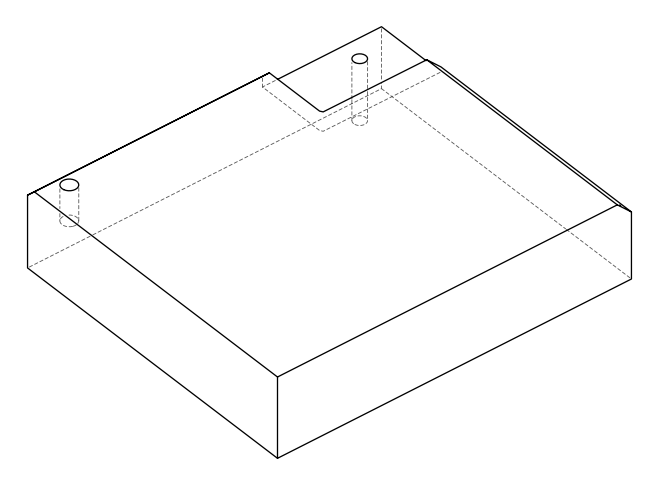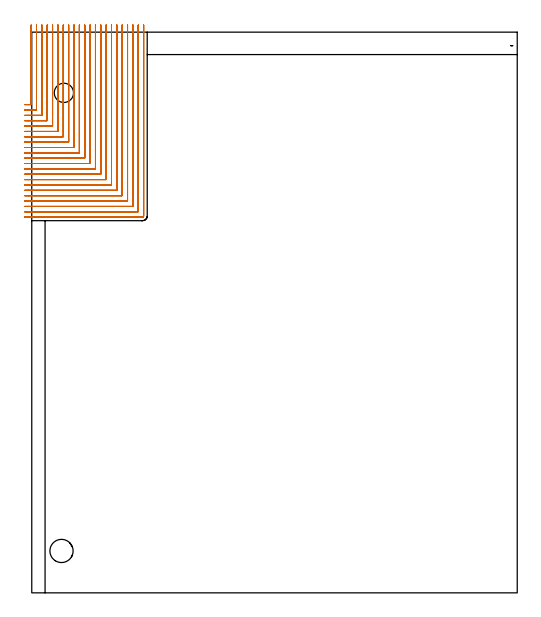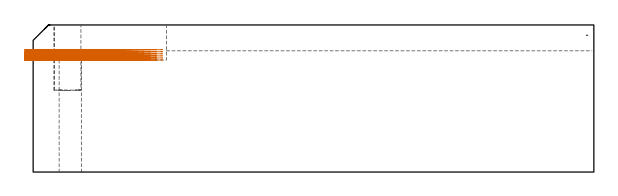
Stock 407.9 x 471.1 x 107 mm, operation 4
(PLAN: 7 operations, 5 tool changes, 164.4 min)
(1 INDEXABLE_INSERT_DRILL_BLIND_HOLE_FROM_SOLID | STEP1POCKET | NXT0302_010 | 0.2 min | 14151 mm3)
(2 AREA_MILL | FG_CHAMFER_SURFACE | UGT0205_001 | 17.73 min | 56312 mm3)
(3 AREA_MILL_1 | FG_CHAMFER_SURFACE_1 | UGT0205_001 | 10.28 min | 20000 mm3)
(4 MILL_CORNER_NOTCH_RECTANGULAR | CORNER_NOTCH_RECTANGULAR | NXT0201_008 | Follow Part, ap 1.5, ae 75% | 135.44 min | 389952 mm3)
(5 SPOT_DRILL | STEP1HOLE | NXT0321_9005460120000 | 0.04 min | 37 mm3)
(6 DRILL_THROUGH_HOLE_INTO_CENTER | STEP1HOLE | NXT0301_065 | 0.35 min | 5601 mm3)
(7 DRILL_TO_ENLARGE_THROUGH_HOLE | STEP1HOLE | UGT0301_286 | 0.37 min | 11155 mm3)
(TOOL NXT0302_010 | Index. Insert Drill 19.5mm [880-D1950L25-05] | D19.5 PA176 FL98 Z2)
(TOOL UGT0205_001 | Chamfer Mill 20 x 3 x 45 deg. | D20 FL50 Z2)
(TOOL NXT0201_008 | ENDMILL 6mm [2P460-0600-NA 1630] | D6 FL26 Z6)
(TOOL NXT0321_9005460120000 | NC Spot Drill, 142deg, 12mm, Carbide, Uncoated | D12 PA142 FL30 Z2)
(TOOL NXT0301_065 | Carbide Drill 9.4mm [860.1-0940-075A1-MM 2214] | D9.4 PA140 FL98 Z2)
(TOOL UGT0301_286 | Twist Drill 16.2 mm | D16.2 PA118 FL125 Z2)
(OP 4 MILL_CORNER_NOTCH_RECTANGULAR, part 2 of 2)
G0 Z117.
X-6. Y392.2
Z89.
G1 X-3.
X17.206 F500.
G3 X17.5 Y392.494 R0.3
G1 Y474.1
Y477.1 F250.
G0 Z117.
X-6. Y387.7
Z89.
G1 X-3.
X21.706 F500.
G3 X22. Y387.994 R0.3
G1 Y474.1
Y477.1 F250.
G0 Z117.
X-6. Y383.2
Z89.
G1 X-3.
X26.205 F500.
G3 X26.5 Y383.495 R0.3
G1 Y474.1
Y477.1 F250.
G0 Z117.
X-6. Y378.7
Z89.
G1 X-3.
X30.705 F500.
G3 X31. Y378.995 R0.3
G1 Y474.1
Y477.1 F250.
G0 Z117.
X-6. Y374.2
Z89.
G1 X-3.
X35.205 F500.
G3 X35.5 Y374.495 R0.3
G1 Y474.1
Y477.1 F250.
G0 Z117.
X-6. Y369.7
Z89.
G1 X-3.
X39.705 F500.
G3 X40. Y369.995 R0.3
G1 Y474.1
Y477.1 F250.
G0 Z117.
X-6. Y365.2
Z89.
G1 X-3.
X44.205 F500.
G3 X44.5 Y365.495 R0.3
G1 Y474.1
Y477.1 F250.
G0 Z117.
X-6. Y360.7
Z89.
G1 X-3.
X48.704 F500.
G3 X49. Y360.996 R0.3
G1 Y474.1
Y477.1 F250.
G0 Z117.
X-6. Y356.2
Z89.
G1 X-3.
X53.204 F500.
G3 X53.5 Y356.496 R0.3
G1 Y474.1
Y477.1 F250.
G0 Z117.
X-6. Y351.7
Z89.
G1 X-3.
X57.704 F500.
G3 X58. Y351.996 R0.3
G1 Y474.1
Y477.1 F250.
G0 Z117.
X-6. Y347.2
Z89.
G1 X-3.
X62.204 F500.
G3 X62.5 Y347.496 R0.3
G1 Y474.1
Y477.1 F250.
G0 Z117.
X-6. Y342.7
Z89.
G1 X-3.
X66.704 F500.
G3 X67. Y342.996 R0.3
G1 Y474.1
Y477.1 F250.
G0 Z117.
X-6. Y338.2
Z89.
G1 X-3.
X71.204 F500.
G3 X71.5 Y338.496 R0.3
G1 Y474.1
Y477.1 F250.
G0 Z117.
X-6. Y333.7
Z89.
G1 X-3.
X75.703 F500.
G3 X76. Y333.997 R0.3
G1 Y474.1
Y477.1 F250.
G0 Z117.
X-6. Y329.2
Z89.
G1 X-3.
X80.203 F500.
G3 X80.5 Y329.497 R0.3
G1 Y474.1
Y477.1 F250.
G0 Z117.
X-6. Y324.7
Z89.
G1 X-3.
X84.703 F500.
G3 X85. Y324.997 R0.3
G1 Y474.1
Y477.1 F250.
G0 Z117.
X-6. Y320.2
Z89.
G1 X-3.
X89.203 F500.
G3 X89.5 Y320.497 R0.3
G1 Y474.1
Y477.1 F250.
G0 Z117.
X-6. Y315.7
Z89.
G1 X-3.
X93.1 F500.
G3 X94. Y316.6 R0.9
G1 Y474.1
Y477.1 F250.
G0 Z117.
X-6. Y410.2
Z87.5
G1 X-3.
X-0.793 F500.
G3 X-0.5 Y410.493 R0.3
G1 Y474.058
Y477.058 F250.
G0 Z117.
X-6. Y405.7
Z87.5
G1 X-3.
X3.706 F500.
G3 X4. Y405.994 R0.3
G1 Y474.1
Y477.1 F250.
G0 Z117.
X-6. Y401.2
Z87.5
G1 X-3.
X8.206 F500.
G3 X8.5 Y401.494 R0.3
G1 Y474.1
Y477.1 F250.
G0 Z117.
X-6. Y396.7
Z87.5
G1 X-3.
X12.706 F500.
G3 X13. Y396.994 R0.3
G1 Y474.1
Y477.1 F250.
G0 Z117.
X-6. Y392.2
Z87.5
G1 X-3.
X17.206 F500.
G3 X17.5 Y392.494 R0.3
G1 Y474.1
Y477.1 F250.
G0 Z117.
X-6. Y387.7
Z87.5
G1 X-3.
X21.706 F500.
G3 X22. Y387.994 R0.3
G1 Y474.1
Y477.1 F250.
G0 Z117.
X-6. Y383.2
Z87.5
G1 X-3.
X26.205 F500.
G3 X26.5 Y383.495 R0.3
G1 Y474.1
Y477.1 F250.
G0 Z117.
X-6. Y378.7
Z87.5
G1 X-3.
X30.705 F500.
G3 X31. Y378.995 R0.3
G1 Y474.1
Y477.1 F250.
G0 Z117.
X-6. Y374.2
Z87.5
G1 X-3.
X35.205 F500.
G3 X35.5 Y374.495 R0.3
G1 Y474.1
Y477.1 F250.
G0 Z117.
X-6. Y369.7
Z87.5
G1 X-3.
X39.705 F500.
G3 X40. Y369.995 R0.3
G1 Y474.1
Y477.1 F250.
G0 Z117.
X-6. Y365.2
Z87.5
G1 X-3.
X44.205 F500.
G3 X44.5 Y365.495 R0.3
G1 Y474.1
Y477.1 F250.
G0 Z117.
X-6. Y360.7
Z87.5
G1 X-3.
X48.704 F500.
G3 X49. Y360.996 R0.3
G1 Y474.1
Y477.1 F250.
G0 Z117.
X-6. Y356.2
Z87.5
G1 X-3.
X53.204 F500.
G3 X53.5 Y356.496 R0.3
G1 Y474.1
Y477.1 F250.
G0 Z117.
X-6. Y351.7
Z87.5
G1 X-3.
X57.704 F500.
G3 X58. Y351.996 R0.3
G1 Y474.1
Y477.1 F250.
G0 Z117.
X-6. Y347.2
Z87.5
G1 X-3.
X62.204 F500.
G3 X62.5 Y347.496 R0.3
G1 Y474.1
Y477.1 F250.
G0 Z117.
X-6. Y342.7
Z87.5
G1 X-3.
X66.704 F500.
G3 X67. Y342.996 R0.3
G1 Y474.1
Y477.1 F250.
G0 Z117.
X-6. Y338.2
Z87.5
G1 X-3.
X71.204 F500.
G3 X71.5 Y338.496 R0.3
G1 Y474.1
Y477.1 F250.
G0 Z117.
X-6. Y333.7
Z87.5
G1 X-3.
X75.703 F500.
G3 X76. Y333.997 R0.3
G1 Y474.1
Y477.1 F250.
G0 Z117.
X-6. Y329.2
Z87.5
G1 X-3.
X80.203 F500.
G3 X80.5 Y329.497 R0.3
G1 Y474.1
Y477.1 F250.
G0 Z117.
X-6. Y324.7
Z87.5
G1 X-3.
X84.703 F500.
G3 X85. Y324.997 R0.3
G1 Y474.1
Y477.1 F250.
G0 Z117.
X-6. Y320.2
Z87.5
G1 X-3.
X89.203 F500.
G3 X89.5 Y320.497 R0.3
G1 Y474.1
Y477.1 F250.
G0 Z117.
X-6. Y315.7
Z87.5
G1 X-3.
X93.1 F500.
G3 X94. Y316.6 R0.9
G1 Y474.1
Y477.1 F250.
G0 Z117.
X-6. Y410.2
Z86.
G1 X-3.
X-0.793 F500.
G3 X-0.5 Y410.493 R0.3
G1 Y474.058
Y477.058 F250.
G0 Z117.
X-6. Y405.7
Z86.
G1 X-3.
X3.706 F500.
G3 X4. Y405.994 R0.3
G1 Y474.1
Y477.1 F250.
G0 Z117.
X-6. Y401.2
Z86.
G1 X-3.
X8.206 F500.
G3 X8.5 Y401.494 R0.3
G1 Y474.1
Y477.1 F250.
G0 Z117.
X-6. Y396.7
Z86.
G1 X-3.
X12.706 F500.
G3 X13. Y396.994 R0.3
G1 Y474.1
Y477.1 F250.
G0 Z117.
X-6. Y392.2
Z86.
G1 X-3.
X17.206 F500.
G3 X17.5 Y392.494 R0.3
G1 Y474.1
Y477.1 F250.
G0 Z117.
X-6. Y387.7
Z86.
G1 X-3.
X21.706 F500.
G3 X22. Y387.994 R0.3
G1 Y474.1
Y477.1 F250.
G0 Z117.
X-6. Y383.2
Z86.
G1 X-3.
X26.205 F500.
G3 X26.5 Y383.495 R0.3
G1 Y474.1
Y477.1 F250.
G0 Z117.
X-6. Y378.7
Z86.
G1 X-3.
X30.705 F500.
G3 X31. Y378.995 R0.3
G1 Y474.1
Y477.1 F250.
G0 Z117.
X-6. Y374.2
Z86.
G1 X-3.
X35.205 F500.
G3 X35.5 Y374.495 R0.3
G1 Y474.1
Y477.1 F250.
G0 Z117.
X-6. Y369.7
Z86.
G1 X-3.
X39.705 F500.
G3 X40. Y369.995 R0.3
G1 Y474.1
Y477.1 F250.
G0 Z117.
X-6. Y365.2
Z86.
G1 X-3.
X44.205 F500.
G3 X44.5 Y365.495 R0.3
G1 Y474.1
Y477.1 F250.
G0 Z117.
X-6. Y360.7
Z86.
G1 X-3.
X48.704 F500.
G3 X49. Y360.996 R0.3
G1 Y474.1
Y477.1 F250.
G0 Z117.
X-6. Y356.2
Z86.
G1 X-3.
X53.204 F500.
G3 X53.5 Y356.496 R0.3
G1 Y474.1
Y477.1 F250.
G0 Z117.
X-6. Y351.7
Z86.
G1 X-3.
X57.704 F500.
G3 X58. Y351.996 R0.3
G1 Y474.1
Y477.1 F250.
G0 Z117.
X-6. Y347.2
Z86.
G1 X-3.
X62.204 F500.
G3 X62.5 Y347.496 R0.3
G1 Y474.1
Y477.1 F250.
G0 Z117.
X-6. Y342.7
Z86.
G1 X-3.
X66.704 F500.
G3 X67. Y342.996 R0.3
G1 Y474.1
Y477.1 F250.
G0 Z117.
X-6. Y338.2
Z86.
G1 X-3.
X71.204 F500.
G3 X71.5 Y338.496 R0.3
G1 Y474.1
Y477.1 F250.
G0 Z117.
X-6. Y333.7
Z86.
G1 X-3.
X75.703 F500.
G3 X76. Y333.997 R0.3
G1 Y474.1
Y477.1 F250.
G0 Z117.
X-6. Y329.2
Z86.
G1 X-3.
X80.203 F500.
G3 X80.5 Y329.497 R0.3
G1 Y474.1
Y477.1 F250.
G0 Z117.
X-6. Y324.7
Z86.
G1 X-3.
X84.703 F500.
G3 X85. Y324.997 R0.3
G1 Y474.1
Y477.1 F250.
G0 Z117.
X-6. Y320.2
Z86.
G1 X-3.
X89.203 F500.
G3 X89.5 Y320.497 R0.3
G1 Y474.1
Y477.1 F250.
G0 Z117.
X-6. Y315.7
Z86.
G1 X-3.
X93.1 F500.
G3 X94. Y316.6 R0.9
G1 Y474.1
Y477.1 F250.
G0 Z117.
X-6. Y410.2
Z84.5
G1 X-3.
X-0.793 F500.
G3 X-0.5 Y410.493 R0.3
G1 Y474.058
Y477.058 F250.
G0 Z117.
X-6. Y405.7
Z84.5
G1 X-3.
X3.706 F500.
G3 X4. Y405.994 R0.3
G1 Y474.1
Y477.1 F250.
G0 Z117.
X-6. Y401.2
Z84.5
G1 X-3.
X8.206 F500.
G3 X8.5 Y401.494 R0.3
G1 Y474.1
Y477.1 F250.
G0 Z117.
X-6. Y396.7
Z84.5
G1 X-3.
X12.706 F500.
G3 X13. Y396.994 R0.3
G1 Y474.1
Y477.1 F250.
G0 Z117.
X-6. Y392.2
Z84.5
G1 X-3.
X17.206 F500.
G3 X17.5 Y392.494 R0.3
G1 Y474.1
Y477.1 F250.
G0 Z117.
X-6. Y387.7
Z84.5
G1 X-3.
X21.706 F500.
G3 X22. Y387.994 R0.3
G1 Y474.1
Y477.1 F250.
G0 Z117.
X-6. Y383.2
Z84.5
G1 X-3.
X26.205 F500.
G3 X26.5 Y383.495 R0.3
G1 Y474.1
Y477.1 F250.
G0 Z117.
X-6. Y378.7
Z84.5
G1 X-3.
X30.705 F500.
G3 X31. Y378.995 R0.3
G1 Y474.1
Y477.1 F250.
G0 Z117.
X-6. Y374.2
Z84.5
G1 X-3.
X35.205 F500.
G3 X35.5 Y374.495 R0.3
G1 Y474.1
Y477.1 F250.
G0 Z117.
X-6. Y369.7
Z84.5
G1 X-3.
X39.705 F500.
G3 X40. Y369.995 R0.3
G1 Y474.1
Y477.1 F250.
G0 Z117.
X-6. Y365.2
Z84.5
G1 X-3.
X44.205 F500.
G3 X44.5 Y365.495 R0.3
G1 Y474.1
Y477.1 F250.
G0 Z117.
X-6. Y360.7
Z84.5
G1 X-3.
X48.704 F500.
G3 X49. Y360.996 R0.3
G1 Y474.1
Y477.1 F250.
G0 Z117.
X-6. Y356.2
Z84.5
G1 X-3.
X53.204 F500.
G3 X53.5 Y356.496 R0.3
G1 Y474.1
Y477.1 F250.
G0 Z117.
X-6. Y351.7
Z84.5
G1 X-3.
X57.704 F500.
G3 X58. Y351.996 R0.3
G1 Y474.1
Y477.1 F250.
G0 Z117.
X-6. Y347.2
Z84.5
G1 X-3.
X62.204 F500.
G3 X62.5 Y347.496 R0.3
G1 Y474.1
Y477.1 F250.
G0 Z117.
X-6. Y342.7
Z84.5
G1 X-3.
X66.704 F500.
G3 X67. Y342.996 R0.3
G1 Y474.1
Y477.1 F250.
G0 Z117.
X-6. Y338.2
Z84.5
G1 X-3.
X71.204 F500.
G3 X71.5 Y338.496 R0.3
G1 Y474.1
Y477.1 F250.
G0 Z117.
X-6. Y333.7
Z84.5
G1 X-3.
X75.703 F500.
G3 X76. Y333.997 R0.3
G1 Y474.1
Y477.1 F250.
G0 Z117.
X-6. Y329.2
Z84.5
G1 X-3.
X80.203 F500.
G3 X80.5 Y329.497 R0.3
G1 Y474.1
Y477.1 F250.
G0 Z117.
X-6. Y324.7
Z84.5
G1 X-3.
X84.703 F500.
G3 X85. Y324.997 R0.3
G1 Y474.1
Y477.1 F250.
G0 Z117.
X-6. Y320.2
Z84.5
G1 X-3.
X89.203 F500.
G3 X89.5 Y320.497 R0.3
G1 Y474.1
Y477.1 F250.
G0 Z117.
X-6. Y315.7
Z84.5
G1 X-3.
X93.1 F500.
G3 X94. Y316.6 R0.9
G1 Y474.1
Y477.1 F250.
G0 Z117.
X-6. Y410.2
Z83.
G1 X-3.
X-0.793 F500.
G3 X-0.5 Y410.493 R0.3
G1 Y474.058
Y477.058 F250.
G0 Z117.
X-6. Y405.7
Z83.
G1 X-3.
X3.706 F500.
G3 X4. Y405.994 R0.3
G1 Y474.1
Y477.1 F250.
G0 Z117.
X-6. Y401.2
Z83.
G1 X-3.
X8.206 F500.
G3 X8.5 Y401.494 R0.3
G1 Y474.1
Y477.1 F250.
G0 Z117.
X-6. Y396.7
Z83.
G1 X-3.
X12.706 F500.
G3 X13. Y396.994 R0.3
G1 Y474.1
Y477.1 F250.
G0 Z117.
X-6. Y392.2
Z83.
G1 X-3.
X17.206 F500.
G3 X17.5 Y392.494 R0.3
G1 Y474.1
Y477.1 F250.
G0 Z117.
X-6. Y387.7
Z83.
G1 X-3.
X21.706 F500.
G3 X22. Y387.994 R0.3
G1 Y474.1
Y477.1 F250.
G0 Z117.
X-6. Y383.2
Z83.
G1 X-3.
X26.205 F500.
G3 X26.5 Y383.495 R0.3
G1 Y474.1
Y477.1 F250.
G0 Z117.
X-6. Y378.7
Z83.
G1 X-3.
X30.705 F500.
G3 X31. Y378.995 R0.3
G1 Y474.1
Y477.1 F250.
G0 Z117.
X-6. Y374.2
Z83.
G1 X-3.
X35.205 F500.
G3 X35.5 Y374.495 R0.3
G1 Y474.1
Y477.1 F250.
G0 Z117.
X-6. Y369.7
Z83.
G1 X-3.
X39.705 F500.
G3 X40. Y369.995 R0.3
G1 Y474.1
Y477.1 F250.
G0 Z117.
X-6. Y365.2
Z83.
G1 X-3.
X44.205 F500.
G3 X44.5 Y365.495 R0.3
G1 Y474.1
Y477.1 F250.
G0 Z117.
X-6. Y360.7
Z83.
G1 X-3.
X48.704 F500.
G3 X49. Y360.996 R0.3
G1 Y474.1
Y477.1 F250.
G0 Z117.
X-6. Y356.2
Z83.
G1 X-3.
X53.204 F500.
G3 X53.5 Y356.496 R0.3
G1 Y474.1
Y477.1 F250.
G0 Z117.
X-6. Y351.7
Z83.
G1 X-3.
X57.704 F500.
G3 X58. Y351.996 R0.3
G1 Y474.1
Y477.1 F250.
G0 Z117.
X-6. Y347.2
Z83.
G1 X-3.
X62.204 F500.
G3 X62.5 Y347.496 R0.3
G1 Y474.1
Y477.1 F250.
G0 Z117.
X-6. Y342.7
Z83.
G1 X-3.
X66.704 F500.
G3 X67. Y342.996 R0.3
G1 Y474.1
Y477.1 F250.
G0 Z117.
X-6. Y338.2
Z83.
G1 X-3.
X71.204 F500.
G3 X71.5 Y338.496 R0.3
G1 Y474.1
Y477.1 F250.
G0 Z117.
X-6. Y333.7
Z83.
G1 X-3.
X75.703 F500.
G3 X76. Y333.997 R0.3
G1 Y474.1
Y477.1 F250.
G0 Z117.
X-6. Y329.2
Z83.
G1 X-3.
X80.203 F500.
G3 X80.5 Y329.497 R0.3
G1 Y474.1
Y477.1 F250.
G0 Z117.
X-6. Y324.7
Z83.
G1 X-3.
X84.703 F500.
G3 X85. Y324.997 R0.3
G1 Y474.1
Y477.1 F250.
G0 Z117.
X-6. Y320.2
Z83.
G1 X-3.
X89.203 F500.
G3 X89.5 Y320.497 R0.3
G1 Y474.1
Y477.1 F250.
G0 Z117.
X-6. Y315.7
Z83.
G1 X-3.
X93.1 F500.
G3 X94. Y316.6 R0.9
G1 Y474.1
Y477.1 F250.
G0 Z117.
X-6. Y410.2
Z81.5
G1 X-3.
X-0.793 F500.
G3 X-0.5 Y410.493 R0.3
G1 Y474.058
Y477.058 F250.
G0 Z117.
X-6. Y405.7
Z81.5
G1 X-3.
X3.706 F500.
G3 X4. Y405.994 R0.3
G1 Y474.1
Y477.1 F250.
G0 Z117.
X-6. Y401.2
Z81.5
G1 X-3.
X8.206 F500.
G3 X8.5 Y401.494 R0.3
G1 Y474.1
Y477.1 F250.
G0 Z117.
X-6. Y396.7
Z81.5
G1 X-3.
X12.706 F500.
G3 X13. Y396.994 R0.3
G1 Y474.1
Y477.1 F250.
G0 Z117.
X-6. Y392.2
Z81.5
G1 X-3.
X17.206 F500.
G3 X17.5 Y392.494 R0.3
G1 Y474.1
Y477.1 F250.
G0 Z117.
X-6. Y387.7
Z81.5
G1 X-3.
X21.706 F500.
G3 X22. Y387.994 R0.3
G1 Y474.1
Y477.1 F250.
G0 Z117.
X-6. Y383.2
Z81.5
G1 X-3.
X26.205 F500.
G3 X26.5 Y383.495 R0.3
G1 Y474.1
Y477.1 F250.
G0 Z117.
X-6. Y378.7
Z81.5
G1 X-3.
X30.705 F500.
G3 X31. Y378.995 R0.3
G1 Y474.1
Y477.1 F250.
G0 Z117.
X-6. Y374.2
Z81.5
G1 X-3.
X35.205 F500.
G3 X35.5 Y374.495 R0.3
G1 Y474.1
Y477.1 F250.
G0 Z117.
X-6. Y369.7
Z81.5
G1 X-3.
X39.705 F500.
G3 X40. Y369.995 R0.3
G1 Y474.1
Y477.1 F250.
G0 Z117.
X-6. Y365.2
Z81.5
G1 X-3.
X44.205 F500.
G3 X44.5 Y365.495 R0.3
G1 Y474.1
Y477.1 F250.
G0 Z117.
X-6. Y360.7
Z81.5
G1 X-3.
X48.704 F500.
G3 X49. Y360.996 R0.3
G1 Y474.1
Y477.1 F250.
G0 Z117.
X-6. Y356.2
Z81.5
G1 X-3.
X53.204 F500.
G3 X53.5 Y356.496 R0.3
G1 Y474.1
Y477.1 F250.
G0 Z117.
X-6. Y351.7
Z81.5
G1 X-3.
X57.704 F500.
G3 X58. Y351.996 R0.3
G1 Y474.1
Y477.1 F250.
G0 Z117.
X-6. Y347.2
Z81.5
G1 X-3.
X62.204 F500.
G3 X62.5 Y347.496 R0.3
G1 Y474.1
Y477.1 F250.
G0 Z117.
X-6. Y342.7
Z81.5
G1 X-3.
X66.704 F500.
G3 X67. Y342.996 R0.3
G1 Y474.1
Y477.1 F250.
G0 Z117.
X-6. Y338.2
Z81.5
G1 X-3.
X71.204 F500.
G3 X71.5 Y338.496 R0.3
G1 Y474.1
Y477.1 F250.
G0 Z117.
X-6. Y333.7
Z81.5
G1 X-3.
X75.703 F500.
G3 X76. Y333.997 R0.3
G1 Y474.1
Y477.1 F250.
G0 Z117.
X-6. Y329.2
Z81.5
G1 X-3.
X80.203 F500.
G3 X80.5 Y329.497 R0.3
G1 Y474.1
Y477.1 F250.
G0 Z117.
X-6. Y324.7
Z81.5
G1 X-3.
X84.703 F500.
G3 X85. Y324.997 R0.3
G1 Y474.1
Y477.1 F250.
G0 Z117.
X-6. Y320.2
Z81.5
G1 X-3.
X89.203 F500.
G3 X89.5 Y320.497 R0.3
G1 Y474.1
Y477.1 F250.
G0 Z117.
X-6. Y315.7
Z81.5
G1 X-3.
X93.1 F500.
G3 X94. Y316.6 R0.9
G1 Y474.1
Y477.1 F250.
G0 Z117.
M5
M2
